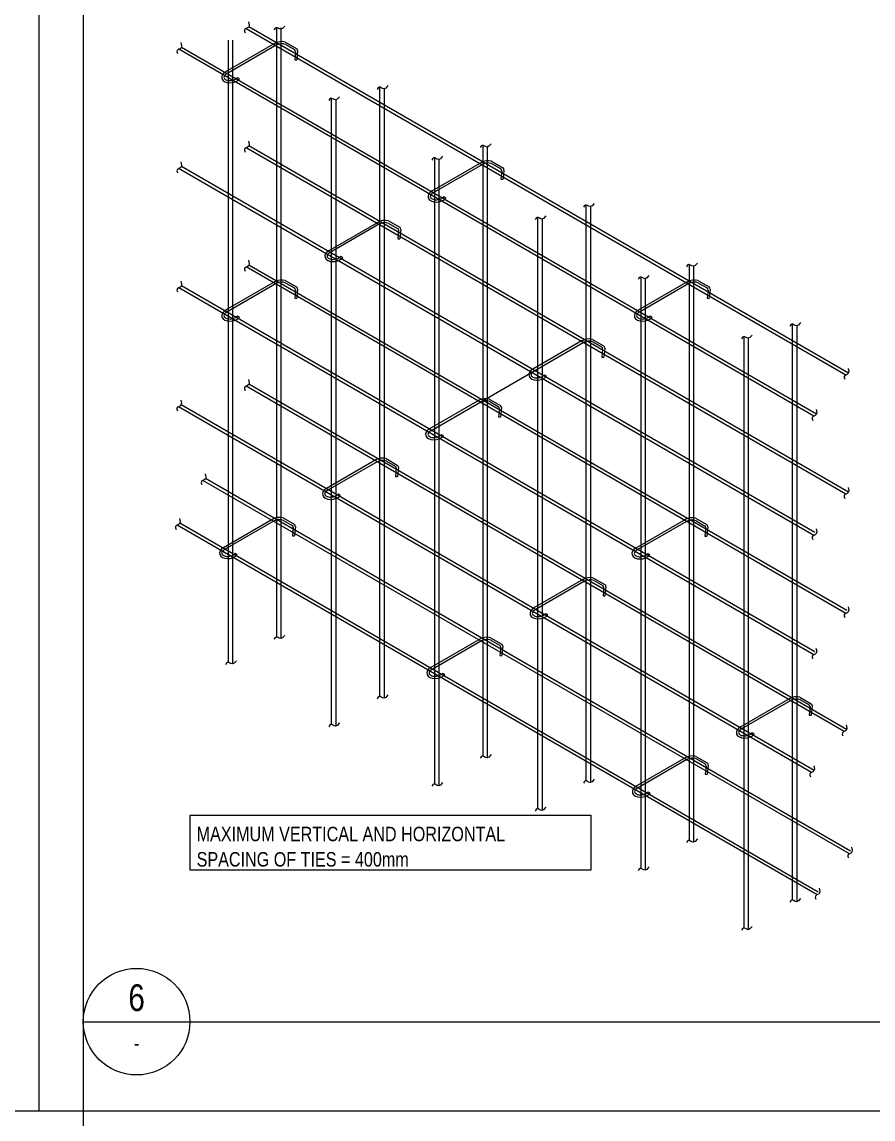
# Model space of a CAD drawing. Header units: millimetres. Extents: x 970 to 89875, y -16050 to 57314.
# Drawn here: x 54693 to 69005, y 2113 to 20550 of the extents above; entities that cross this region are included whole.
import ezdxf
from ezdxf.enums import TextEntityAlignment as Align

# ---------------------------------------------------------------- set-up
doc = ezdxf.new("R2010")
doc.units = ezdxf.units.MM
doc.layers.add('Lines', color=7, linetype='Continuous', lineweight=9, true_color=0x00a600)
doc.layers.add('NPLT-JLA', color=193, linetype='Continuous', plot=False)
doc.layers.add('S-G-TITLREF', color=4, linetype='Continuous')
doc.layers.add('S-LOCI-REBAR-1', color=4, linetype='Continuous')
doc.layers.add('Text Notes', color=7, linetype='Continuous', lineweight=9)
doc.styles.add('ARIAL', font='arial.ttf', dxfattribs={"width": 0.8})

# ---------------------------------------------------------------- blocks, each defined once
blk = doc.blocks.new('A$C5f1a55ea')
at = {"layer": 'Lines', "color": 3, "lineweight": 5}
for p, q in [((16544, -9772), (-58, -187)), ((16616, -9719), (12, -132)), ((787, -17023), (787, -161)), ((910, -17064), (910, -161)), ((743, -590), (-631, -1383)), ((-554, -17725), (-554, -507)), ((-430, -17767), (-430, -507)), ((1022, -557), (1333, -736)), ((15662, -10915), (-1930, -758)), ((15730, -10859), (-1857, -705)), ((773, -644), (-596, -1434)), ((1036, -628), (1274, -766)), ((1305, -826), (1282, -1051)), ((1363, -796), (1337, -1051)), ((1282, -1051), (1337, -1057)), ((-299, -1544), (-358, -1586)), ((-245, -1576), (-299, -1544)), ((3643, -18674), (3643, -1808)), ((2303, -19447), (2303, -2115)), ((3767, -18714), (3767, -1850)), ((2426, -19488), (2426, -2156)), ((16544, -13071), (-58, -3486)), ((16617, -13018), (12, -3431)), ((6500, -20321), (6500, -3418)), ((6624, -20363), (6624, -3460)), ((6456, -3888), (5082, -4681)), ((6486, -3942), (5118, -4732)), ((5159, -21095), (5159, -3763)), ((5283, -21137), (5283, -3805)), ((6736, -3856), (7046, -4035)), ((6749, -3927), (6987, -4064)), ((15662, -14214), (-1933, -4055)), ((15687, -14133), (-1857, -4004)), ((7018, -4124), (6995, -4349)), ((7077, -4095), (7051, -4349)), ((6995, -4349), (7050, -4355)), ((5414, -4843), (5356, -4885)), ((5468, -4874), (5414, -4843)), ((9357, -21009), (9357, -5067)), ((9480, -21048), (9480, -5109)), ((8016, -21777), (8016, -5412)), ((8140, -21822), (8140, -5454)), ((3599, -5538), (2226, -6331)), ((3629, -5592), (2261, -6382)), ((3879, -5505), (4189, -5684)), ((3892, -5576), (4131, -5714)), ((4220, -5744), (4194, -5999)), ((4161, -5773), (4138, -5999)), ((4138, -5999), (4193, -6004)), ((2557, -6492), (2499, -6534)), ((2612, -6524), (2557, -6492)), ((16548, -16372), (-61, -6782)), ((16573, -16291), (12, -6730)), ((12213, -22658), (12213, -6717)), ((12337, -22697), (12337, -6758)), ((743, -7187), (-631, -7980)), ((773, -7241), (-596, -8031)), ((1022, -7154), (1333, -7333)), ((1036, -7225), (1274, -7363)), ((12169, -7187), (10796, -7980)), ((12199, -7241), (10831, -8031)), ((10873, -23428), (10873, -7063)), ((10996, -23471), (10996, -7104)), ((12449, -7154), (12759, -7333)), ((12462, -7225), (12701, -7363)), ((15661, -17512), (-1931, -7355)), ((15686, -17431), (-1857, -7302)), ((1305, -7423), (1282, -7648)), ((1363, -7393), (1337, -7648)), ((12731, -7423), (12708, -7648)), ((12790, -7393), (12764, -7648)), ((1282, -7648), (1337, -7654)), ((12708, -7648), (12763, -7654)), ((-299, -8142), (-358, -8184)), ((-245, -8173), (-299, -8142)), ((11127, -8142), (11069, -8184)), ((11182, -8173), (11127, -8142)), ((15070, -24304), (15070, -8365)), ((15194, -24346), (15194, -8407)), ((9526, -8786), (9836, -8965)), ((13729, -25080), (13729, -8711)), ((13853, -25120), (13853, -8753)), ((5051, -11312), (9274, -8874)), ((9246, -8819), (7873, -9612)), ((9539, -8857), (9778, -8995)), ((9808, -9055), (9785, -9280)), ((9867, -9025), (9841, -9280)), ((9785, -9280), (9840, -9286)), ((8204, -9774), (8146, -9815)), ((8259, -9805), (8204, -9774)), ((16495, -19640), (-63, -10080)), ((16567, -19586), (12, -10028)), ((15669, -20719), (-1863, -10598)), ((6389, -10468), (5016, -11261)), ((6669, -10436), (6980, -10615)), ((6683, -10506), (6921, -10644)), ((15597, -20773), (-1936, -10651)), ((6952, -10704), (6929, -10929)), ((6929, -10929), (6984, -10935)), ((7010, -10675), (6984, -10929)), ((5348, -11423), (5289, -11465)), ((5402, -11454), (5348, -11423)), ((3533, -12117), (2159, -12910)), ((3813, -12085), (4123, -12264)), ((3563, -12171), (2195, -12961)), ((3826, -12156), (4064, -12293)), ((4095, -12353), (4072, -12579)), ((4154, -12324), (4128, -12579)), ((16647, -23026), (-1259, -12688)), ((16671, -22945), (-1185, -12636)), ((4072, -12579), (4127, -12584)), ((2491, -13072), (2433, -13114)), ((2545, -13104), (2491, -13072)), ((15751, -24160), (-1974, -13927)), ((15776, -24080), (-1900, -13875)), ((679, -13757), (-694, -14550)), ((709, -13811), (-659, -14601)), ((959, -13724), (1269, -13904)), ((972, -13795), (1211, -13933)), ((1300, -13963), (1274, -14218)), ((12103, -13767), (10729, -14560)), ((12133, -13821), (10765, -14611)), ((12383, -13734), (12693, -13913)), ((12396, -13805), (12634, -13943)), ((1241, -13993), (1218, -14218)), ((1218, -14218), (1273, -14224)), ((12665, -14002), (12642, -14228)), ((12642, -14228), (12697, -14233)), ((12724, -13973), (12698, -14228)), ((-363, -14712), (-421, -14754)), ((-308, -14743), (-363, -14712)), ((11061, -14721), (11003, -14763)), ((11115, -14753), (11061, -14721)), ((9281, -15424), (7907, -16217)), ((9311, -15478), (7942, -16268)), ((9560, -15392), (9871, -15571)), ((9574, -15463), (9812, -15600)), ((9843, -15660), (9820, -15886)), ((9901, -15631), (9875, -15886)), ((9820, -15886), (9875, -15891)), ((8239, -16379), (8180, -16421)), ((8293, -16411), (8239, -16379)), ((6424, -17074), (5051, -17866)), ((6454, -17128), (5086, -17918)), ((6704, -17041), (7014, -17220)), ((6717, -17112), (6956, -17250)), ((7045, -17280), (7019, -17535)), ((6986, -17309), (6963, -17535)), ((6963, -17535), (7018, -17540)), ((5382, -18028), (5324, -18070)), ((5437, -18060), (5382, -18028)), ((14994, -18723), (13620, -19516)), ((15024, -18777), (13656, -19567)), ((15274, -18690), (15584, -18870)), ((15287, -18761), (15525, -18899)), ((15556, -18959), (15533, -19184)), ((15615, -18929), (15589, -19184)), ((15533, -19184), (15588, -19190)), ((13952, -19678), (13894, -19720)), ((14006, -19709), (13952, -19678)), ((12394, -20326), (12704, -20505)), ((12114, -20359), (10740, -21151)), ((12144, -20413), (10776, -21203)), ((12407, -20397), (12645, -20535)), ((12676, -20594), (12653, -20820)), ((12735, -20565), (12709, -20820)), ((12653, -20820), (12708, -20825)), ((11072, -21313), (11014, -21355)), ((11127, -21345), (11072, -21313)), ((-1614, -21955), (9480, -21955)), ((-1614, -23471), (-1614, -21955)), ((9480, -21955), (9480, -23471)), ((9480, -23471), (-1614, -23471))]:
    blk.add_line(p, q, dxfattribs=at)
for centre, radius, start, end in [((920, -899), 294, 66.8077, 120), ((1243, -819), 61.8, 354.1647, 60), ((1302, -790), 61.8, 354.1647, 60), ((6633, -4197), 294, 66.8077, 120), ((6956, -4118), 61.8, 354.1647, 60), ((7015, -4088), 61.8, 354.1647, 60), ((3776, -5847), 294, 66.8077, 120), ((4100, -5767), 61.8, 354.1647, 60), ((4159, -5738), 61.8, 354.1647, 60), ((920, -7496), 294, 66.8077, 120), ((12346, -7496), 294, 66.8077, 120), ((1243, -7416), 61.8, 354.1647, 60), ((1302, -7387), 61.8, 354.1647, 60), ((12670, -7416), 61.8, 354.1647, 60), ((12728, -7387), 61.8, 354.1647, 60), ((9423, -9128), 294, 66.8077, 120.4043), ((9747, -9048), 61.8, 354.1647, 60), ((9805, -9019), 61.8, 354.1647, 60), ((6567, -10777), 294, 66.8077, 120), ((6949, -10668), 61.8, 354.1647, 60), ((6890, -10698), 61.8, 354.1647, 60), ((3710, -12426), 294, 66.8077, 120), ((4033, -12347), 61.8, 354.1647, 60), ((4092, -12318), 61.8, 354.1647, 60), ((856, -14066), 294, 66.8077, 120), ((1180, -13986), 61.8, 354.1647, 60), ((1238, -13957), 61.8, 354.1647, 60), ((12280, -14076), 294, 66.8077, 120), ((12603, -13996), 61.8, 354.1647, 60), ((12662, -13967), 61.8, 354.1647, 60), ((9458, -15733), 294, 66.8077, 120), ((9781, -15654), 61.8, 354.1647, 60), ((9840, -15625), 61.8, 354.1647, 60), ((6601, -17383), 294, 66.8077, 120), ((6925, -17303), 61.8, 354.1647, 60), ((6983, -17274), 61.8, 354.1647, 60), ((15171, -19032), 294, 66.8077, 120), ((15494, -18952), 61.8, 354.1647, 60), ((15553, -18923), 61.8, 354.1647, 60), ((12291, -20668), 294, 66.8077, 120), ((12615, -20588), 61.8, 354.1647, 60), ((12673, -20559), 61.8, 354.1647, 60)]:
    blk.add_arc(centre, radius, start, end, dxfattribs=at)
for centre, start_param, end_param in [((887, -722), 0.925102, 2.131301), ((-473, -1508), 2.070588, 5.623447), ((6601, -4021), 0.925102, 2.131301), ((5241, -4806), 2.070588, 5.623447), ((3744, -5670), 0.925102, 2.131301), ((2384, -6456), 2.070588, 5.623447), ((887, -7320), 0.925102, 2.131301), ((12314, -7320), 0.925102, 2.131301), ((-473, -8105), 2.070588, 5.623447), ((10954, -8105), 2.070588, 5.623447), ((9391, -8951), 0.925102, 2.131301), ((8031, -9737), 2.070588, 5.623447), ((6534, -10601), 0.925102, 2.131301), ((5174, -11386), 2.070588, 5.623447), ((3678, -12250), 0.925102, 2.131301), ((2318, -13036), 2.070588, 5.623447), ((824, -13890), 0.925102, 2.131301), ((12248, -13899), 0.925102, 2.131301), ((-536, -14675), 2.070588, 5.623447), ((10888, -14685), 2.070588, 5.623447), ((9425, -15557), 0.925102, 2.131301), ((8065, -16343), 2.070588, 5.623447), ((6569, -17206), 0.925102, 2.131301), ((5209, -17992), 2.070588, 5.623447), ((15139, -18856), 0.925102, 2.131301), ((13779, -19641), 2.070588, 5.623447), ((12259, -20491), 0.925102, 2.131301), ((10899, -21277), 2.070588, 5.623447)]:
    blk.add_ellipse(centre, major_axis=(265, 47), ratio=0.647663, start_param=start_param, end_param=end_param, dxfattribs=at)
for points, knots in [([(0, 0), (55, -150), (-67, -172), (-129, -227), (-92, -301)], [0, 0, 0, 0, 0.0852621, 0.1526218, 0.1526218, 0.1526218, 0.1526218]), ([(1006, -114), (917, -246), (827, -161), (747, -143), (708, -216)], [0, 0, 0, 0, 0.0852621, 0.1526218, 0.1526218, 0.1526218, 0.1526218]), ([(-1869, -573), (-1815, -722), (-1936, -745), (-1998, -800), (-1961, -874)], [0, 0, 0, 0, 0.0852621, 0.1526218, 0.1526218, 0.1526218, 0.1526218]), ([(-596, -1434), (-628, -1457), (-648, -1468), (-664, -1493), (-689, -1548), (-630, -1607), (-513, -1636), (-416, -1608), (-358, -1586)], [0, 0, 0, 0, 0.0222556, 0.0496477, 0.0919825, 0.156462, 0.2308819, 0.2999086, 0.2999086, 0.2999086, 0.2999086]), ([(3863, -1763), (3774, -1895), (3684, -1810), (3603, -1792), (3565, -1866)], [0, 0, 0, 0, 0.0852621, 0.1526218, 0.1526218, 0.1526218, 0.1526218]), ([(2522, -2069), (2433, -2201), (2343, -2116), (2263, -2098), (2224, -2172)], [0, 0, 0, 0, 0.0852621, 0.1526218, 0.1526218, 0.1526218, 0.1526218]), ([(0, -3299), (55, -3448), (-67, -3471), (-129, -3526), (-92, -3600)], [0, 0, 0, 0, 0.0852621, 0.1526218, 0.1526218, 0.1526218, 0.1526218]), ([(6720, -3373), (6630, -3505), (6541, -3420), (6460, -3402), (6422, -3475)], [0, 0, 0, 0, 0.0852621, 0.1526218, 0.1526218, 0.1526218, 0.1526218]), ([(-1869, -3871), (-1815, -4021), (-1936, -4044), (-1998, -4098), (-1961, -4172)], [0, 0, 0, 0, 0.0852621, 0.1526218, 0.1526218, 0.1526218, 0.1526218]), ([(5379, -3718), (5290, -3851), (5200, -3766), (5119, -3748), (5081, -3821)], [0, 0, 0, 0, 0.0852621, 0.1526218, 0.1526218, 0.1526218, 0.1526218]), ([(5118, -4732), (5085, -4756), (5066, -4767), (5050, -4791), (5024, -4847), (5083, -4906), (5200, -4935), (5298, -4906), (5356, -4885)], [0, 0, 0, 0, 0.0222556, 0.0496477, 0.0919825, 0.156462, 0.2308819, 0.2999086, 0.2999086, 0.2999086, 0.2999086]), ([(9576, -5022), (9487, -5154), (9397, -5069), (9317, -5051), (9278, -5125)], [0, 0, 0, 0, 0.0852621, 0.1526218, 0.1526218, 0.1526218, 0.1526218]), ([(8236, -5368), (8146, -5500), (8057, -5415), (7976, -5397), (7938, -5470)], [0, 0, 0, 0, 0.0852621, 0.1526218, 0.1526218, 0.1526218, 0.1526218]), ([(0, -6597), (55, -6747), (-67, -6770), (-129, -6824), (-92, -6898)], [0, 0, 0, 0, 0.0852621, 0.1526218, 0.1526218, 0.1526218, 0.1526218]), ([(2261, -6382), (2229, -6405), (2209, -6416), (2193, -6440), (2167, -6496), (2227, -6555), (2343, -6584), (2441, -6555), (2499, -6534)], [0, 0, 0, 0, 0.0222556, 0.0496477, 0.0919825, 0.156462, 0.2308819, 0.2999086, 0.2999086, 0.2999086, 0.2999086]), ([(12433, -6672), (12344, -6804), (12254, -6719), (12173, -6701), (12135, -6774)], [0, 0, 0, 0, 0.0852621, 0.1526218, 0.1526218, 0.1526218, 0.1526218]), ([(-1869, -7170), (-1815, -7320), (-1936, -7342), (-1998, -7397), (-1961, -7471)], [0, 0, 0, 0, 0.0852621, 0.1526218, 0.1526218, 0.1526218, 0.1526218]), ([(11092, -7017), (11003, -7149), (10913, -7064), (10833, -7046), (10794, -7119)], [0, 0, 0, 0, 0.0852621, 0.1526218, 0.1526218, 0.1526218, 0.1526218]), ([(-596, -8031), (-628, -8054), (-648, -8065), (-664, -8090), (-689, -8145), (-630, -8204), (-513, -8234), (-416, -8205), (-358, -8184)], [0, 0, 0, 0, 0.0222556, 0.0496477, 0.0919825, 0.156462, 0.2308819, 0.2999086, 0.2999086, 0.2999086, 0.2999086]), ([(10831, -8031), (10798, -8054), (10779, -8065), (10763, -8090), (10737, -8145), (10796, -8204), (10913, -8234), (11011, -8205), (11069, -8184)], [0, 0, 0, 0, 0.0222556, 0.0496477, 0.0919825, 0.156462, 0.2308819, 0.2999086, 0.2999086, 0.2999086, 0.2999086]), ([(15290, -8321), (15200, -8453), (15111, -8368), (15030, -8350), (14992, -8423)], [0, 0, 0, 0, 0.0852621, 0.1526218, 0.1526218, 0.1526218, 0.1526218]), ([(13949, -8666), (13860, -8798), (13770, -8713), (13689, -8695), (13651, -8769)], [0, 0, 0, 0, 0.0852621, 0.1526218, 0.1526218, 0.1526218, 0.1526218]), ([(7908, -9663), (7875, -9686), (7856, -9697), (7840, -9722), (7814, -9777), (7873, -9836), (7990, -9865), (8088, -9837), (8146, -9815)], [0, 0, 0, 0, 0.0222556, 0.0496477, 0.0919825, 0.156462, 0.2308819, 0.2999086, 0.2999086, 0.2999086, 0.2999086]), ([(16605, -9587), (16659, -9737), (16538, -9759), (16476, -9814), (16513, -9888)], [0, 0, 0, 0, 0.0852621, 0.1526218, 0.1526218, 0.1526218, 0.1526218]), ([(0, -9896), (55, -10046), (-67, -10068), (-129, -10123), (-92, -10197)], [0, 0, 0, 0, 0.0852621, 0.1526218, 0.1526218, 0.1526218, 0.1526218]), ([(-1875, -10465), (-1820, -10615), (-1942, -10638), (-2004, -10692), (-1967, -10766)], [0, 0, 0, 0, 0.0852621, 0.1526218, 0.1526218, 0.1526218, 0.1526218]), ([(15720, -10728), (15774, -10877), (15653, -10900), (15591, -10955), (15628, -11029)], [0, 0, 0, 0, 0.0852621, 0.1526218, 0.1526218, 0.1526218, 0.1526218]), ([(5051, -11312), (5019, -11335), (4999, -11347), (4983, -11371), (4957, -11426), (5017, -11486), (5133, -11515), (5231, -11486), (5289, -11465)], [0, 0, 0, 0, 0.0222556, 0.0496477, 0.0919825, 0.156462, 0.2308819, 0.2999086, 0.2999086, 0.2999086, 0.2999086]), ([(-1197, -12503), (-1142, -12653), (-1264, -12676), (-1325, -12731), (-1289, -12805)], [0, 0, 0, 0, 0.0852621, 0.1526218, 0.1526218, 0.1526218, 0.1526218]), ([(2195, -12961), (2162, -12985), (2143, -12996), (2127, -13020), (2101, -13076), (2160, -13135), (2277, -13164), (2375, -13135), (2433, -13114)], [0, 0, 0, 0, 0.0222556, 0.0496477, 0.0919825, 0.156462, 0.2308819, 0.2999086, 0.2999086, 0.2999086, 0.2999086]), ([(16605, -12885), (16659, -13035), (16538, -13058), (16476, -13112), (16513, -13187)], [0, 0, 0, 0, 0.0852621, 0.1526218, 0.1526218, 0.1526218, 0.1526218]), ([(-1912, -13742), (-1857, -13892), (-1979, -13915), (-2041, -13969), (-2004, -14044)], [0, 0, 0, 0, 0.0852621, 0.1526218, 0.1526218, 0.1526218, 0.1526218]), ([(15720, -14026), (15774, -14176), (15653, -14199), (15591, -14253), (15628, -14327)], [0, 0, 0, 0, 0.0852621, 0.1526218, 0.1526218, 0.1526218, 0.1526218]), ([(-659, -14601), (-692, -14624), (-711, -14635), (-727, -14660), (-753, -14715), (-694, -14774), (-577, -14804), (-479, -14775), (-421, -14754)], [0, 0, 0, 0, 0.0222556, 0.0496477, 0.0919825, 0.156462, 0.2308819, 0.2999086, 0.2999086, 0.2999086, 0.2999086]), ([(10765, -14611), (10732, -14634), (10713, -14645), (10697, -14669), (10671, -14725), (10730, -14784), (10847, -14813), (10945, -14784), (11003, -14763)], [0, 0, 0, 0, 0.0222556, 0.0496477, 0.0919825, 0.156462, 0.2308819, 0.2999086, 0.2999086, 0.2999086, 0.2999086]), ([(7942, -16268), (7910, -16292), (7890, -16303), (7874, -16327), (7849, -16383), (7908, -16442), (8025, -16471), (8122, -16442), (8180, -16421)], [0, 0, 0, 0, 0.0222556, 0.0496477, 0.0919825, 0.156462, 0.2308819, 0.2999086, 0.2999086, 0.2999086, 0.2999086]), ([(16605, -16184), (16660, -16334), (16538, -16357), (16476, -16411), (16513, -16486)], [0, 0, 0, 0, 0.0852621, 0.1526218, 0.1526218, 0.1526218, 0.1526218]), ([(1006, -16978), (917, -17110), (827, -17025), (747, -17007), (708, -17080)], [0, 0, 0, 0, 0.0852621, 0.1526218, 0.1526218, 0.1526218, 0.1526218]), ([(15718, -17327), (15772, -17477), (15651, -17499), (15589, -17554), (15626, -17628)], [0, 0, 0, 0, 0.0852621, 0.1526218, 0.1526218, 0.1526218, 0.1526218]), ([(-334, -17680), (-424, -17812), (-513, -17728), (-594, -17710), (-632, -17783)], [0, 0, 0, 0, 0.0852621, 0.1526218, 0.1526218, 0.1526218, 0.1526218]), ([(5086, -17918), (5053, -17941), (5034, -17952), (5018, -17976), (4992, -18032), (5051, -18091), (5168, -18120), (5266, -18091), (5324, -18070)], [0, 0, 0, 0, 0.0222556, 0.0496477, 0.0919825, 0.156462, 0.2308819, 0.2999086, 0.2999086, 0.2999086, 0.2999086]), ([(3863, -18627), (3774, -18759), (3684, -18674), (3603, -18656), (3565, -18730)], [0, 0, 0, 0, 0.0852621, 0.1526218, 0.1526218, 0.1526218, 0.1526218]), ([(2522, -19401), (2433, -19533), (2343, -19448), (2263, -19430), (2224, -19504)], [0, 0, 0, 0, 0.0852621, 0.1526218, 0.1526218, 0.1526218, 0.1526218]), ([(13656, -19567), (13623, -19590), (13604, -19601), (13588, -19626), (13562, -19681), (13621, -19741), (13738, -19770), (13836, -19741), (13894, -19720)], [0, 0, 0, 0, 0.0222556, 0.0496477, 0.0919825, 0.156462, 0.2308819, 0.2999086, 0.2999086, 0.2999086, 0.2999086]), ([(16556, -19455), (16611, -19604), (16489, -19627), (16427, -19682), (16464, -19756)], [0, 0, 0, 0, 0.0852621, 0.1526218, 0.1526218, 0.1526218, 0.1526218]), ([(6720, -20276), (6630, -20408), (6541, -20324), (6460, -20306), (6422, -20379)], [0, 0, 0, 0, 0.0852621, 0.1526218, 0.1526218, 0.1526218, 0.1526218]), ([(15655, -20589), (15710, -20739), (15588, -20762), (15526, -20816), (15563, -20890)], [0, 0, 0, 0, 0.0852621, 0.1526218, 0.1526218, 0.1526218, 0.1526218]), ([(5379, -21050), (5290, -21182), (5200, -21098), (5119, -21080), (5081, -21153)], [0, 0, 0, 0, 0.0852621, 0.1526218, 0.1526218, 0.1526218, 0.1526218]), ([(9576, -20961), (9487, -21093), (9397, -21008), (9317, -20990), (9278, -21064)], [0, 0, 0, 0, 0.0852621, 0.1526218, 0.1526218, 0.1526218, 0.1526218]), ([(10776, -21203), (10743, -21226), (10724, -21237), (10708, -21261), (10682, -21317), (10741, -21376), (10858, -21405), (10956, -21376), (11014, -21355)], [0, 0, 0, 0, 0.0222556, 0.0496477, 0.0919825, 0.156462, 0.2308819, 0.2999086, 0.2999086, 0.2999086, 0.2999086]), ([(8236, -21735), (8146, -21867), (8057, -21782), (7976, -21764), (7938, -21838)], [0, 0, 0, 0, 0.0852621, 0.1526218, 0.1526218, 0.1526218, 0.1526218]), ([(12433, -22610), (12344, -22743), (12254, -22658), (12173, -22640), (12135, -22713)], [0, 0, 0, 0, 0.0852621, 0.1526218, 0.1526218, 0.1526218, 0.1526218]), ([(16704, -22837), (16759, -22986), (16637, -23009), (16576, -23064), (16612, -23138)], [0, 0, 0, 0, 0.0852621, 0.1526218, 0.1526218, 0.1526218, 0.1526218]), ([(11092, -23384), (11003, -23517), (10913, -23432), (10833, -23414), (10794, -23487)], [0, 0, 0, 0, 0.0852621, 0.1526218, 0.1526218, 0.1526218, 0.1526218]), ([(15808, -23976), (15862, -24126), (15741, -24148), (15679, -24203), (15716, -24277)], [0, 0, 0, 0, 0.0852621, 0.1526218, 0.1526218, 0.1526218, 0.1526218]), ([(15290, -24260), (15200, -24392), (15111, -24307), (15030, -24289), (14992, -24362)], [0, 0, 0, 0, 0.0852621, 0.1526218, 0.1526218, 0.1526218, 0.1526218]), ([(13949, -25034), (13860, -25166), (13770, -25081), (13689, -25063), (13651, -25136)], [0, 0, 0, 0, 0.0852621, 0.1526218, 0.1526218, 0.1526218, 0.1526218])]:
    blk.add_open_spline(points, degree=3, knots=knots, dxfattribs=at)
at = {"layer": 'Text Notes', "color": 3, "char_height": 400, "attachment_point": 1, "style": 'ARIAL'}
for s, insert, width in [('MAXIMUM VERTICAL AND HORIZONTAL', (-1434, -22274), 13227.84), ('SPACING OF TIES = 400mm', (-1434, -22975), 9099.15)]:
    blk.add_mtext(s, dxfattribs=dict(at, insert=insert, width=width))

msp = doc.modelspace()

# ---------------------------------------------------------------- linework, layer by layer
at = {"layer": 'NPLT-JLA'}
for p, q in [((54975, 57150), (54975, 2250)), ((55725, 57150), (55725, -16050)), ((55725, 57150), (55725, 2250)), ((2250, 2250), (89875, 2250)), ((20075, 2250), (89875, 2250))]:
    msp.add_line(p, q, dxfattribs=at)
at = {"layer": 'S-G-TITLREF'}
msp.add_line((55725, 3750), (89875, 3750), dxfattribs=at)
msp.add_circle((56620.884, 3750), 895.884, dxfattribs=at)

# ---------------------------------------------------------------- block references
at = {"layer": 'S-LOCI-REBAR-1', "xscale": 0.6071966369455883, "yscale": 0.6071966369455883, "zscale": 0.6071966369455883}
msp.add_blockref('A$C5f1a55ea', (58501.034, 20550), dxfattribs=at)

# ---------------------------------------------------------------- texts
at = {"layer": 'S-G-TITLREF', "style": 'ARIAL', "width": 0.8}
for s, height, p in [('6', 447.942, (56620.884, 4153.472)), ('-', 248.857, (56620.884, 3387.733))]:
    msp.add_text(s, height=height, dxfattribs=at).set_placement(p, align=Align.MIDDLE)

doc.saveas('drawing.dxf')
